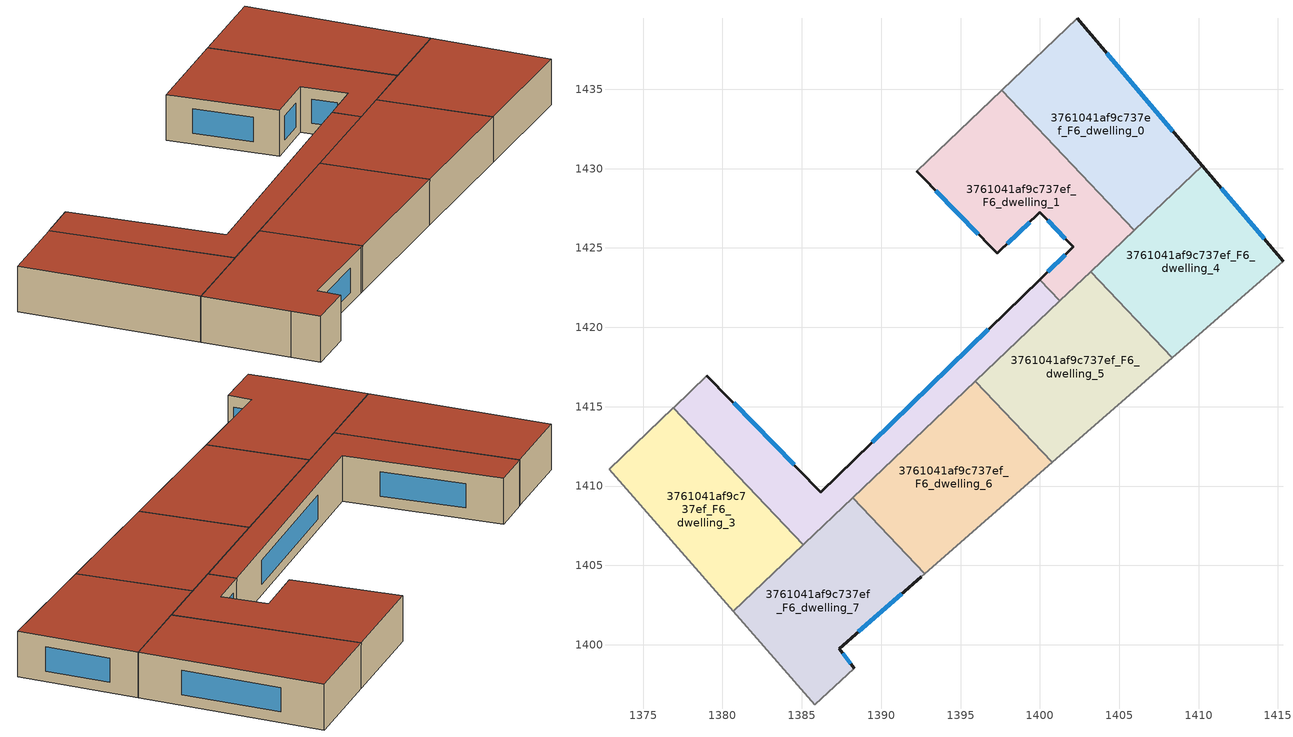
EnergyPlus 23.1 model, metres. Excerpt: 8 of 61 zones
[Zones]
3761041af9c737ef_F6_dwelling_0
 floor to 3761041af9c737ef_F5_dwelling_0 (EU_floor_Construction): 1402.35,1439.46 1410.23,1430.17 1405.96,1426.12 1397.6,1434.93 z18
 wall outside (EU_wall_Construction): 1410.23,1430.17 1402.35,1439.46 z18:21
 wall to 3761041af9c737ef_F6_dwelling_1 (EU_wall_Construction): 1397.6,1434.93 1405.96,1426.12 z18:21
 wall adiabatic (EU_wall_Construction): 1402.35,1439.46 1397.6,1434.93 z18:21
 wall to 3761041af9c737ef_F6_dwelling_4 (EU_wall_Construction): 1405.96,1426.12 1410.23,1430.17 z18:21
 window (EU_Window_Construction): 1408.38,1432.35 1404.2,1437.28 z18.7:20.3
 roof outside (EU_roof_Construction): 1410.23,1430.17 1402.35,1439.46 1397.6,1434.93 1405.96,1426.12 z21
3761041af9c737ef_F6_dwelling_1
 floor to 3761041af9c737ef_F5_dwelling_1 (EU_floor_Construction): 1397.6,1434.93 1405.96,1426.12 1401.27,1421.66 1399.99,1423.01 1402.11,1425.07 1399.99,1427.25 1397.31,1424.65 1392.25,1429.83 z18
 wall outside (EU_wall_Construction): 1392.25,1429.83 1397.31,1424.65 1399.99,1427.25 1402.11,1425.07 1399.99,1423.01 z18:21
 wall to 3761041af9c737ef_F6_dwelling_2 (EU_wall_Construction): 1399.99,1423.01 1401.27,1421.66 z18:21
 wall adiabatic (EU_wall_Construction): 1397.6,1434.93 1392.25,1429.83 z18:21
 wall to 3761041af9c737ef_F6_dwelling_5 (EU_wall_Construction): 1401.27,1421.66 1403.2,1423.5 z18:21
 wall to 3761041af9c737ef_F6_dwelling_4 (EU_wall_Construction): 1403.2,1423.5 1405.96,1426.12 z18:21
 window (EU_Window_Construction): 1401.61,1424.59 1400.49,1423.49 / 1400.49,1426.73 1401.61,1425.58 / 1397.94,1425.26 1399.36,1426.64 / 1393.44,1428.61 1396.12,1425.87 z18.7:20.3
 roof outside (EU_roof_Construction): 1405.96,1426.12 1397.6,1434.93 1392.25,1429.83 1397.31,1424.65 1399.99,1427.25 1402.11,1425.07 1399.99,1423.01 1401.27,1421.66 z21
3761041af9c737ef_F6_dwelling_2
 floor to 3761041af9c737ef_F5_dwelling_2 (EU_floor_Construction): 1399.99,1423.01 1401.27,1421.66 1385.14,1406.35 1385.1,1406.31 1376.91,1414.94 1376.95,1414.98 1379.02,1416.96 1386.2,1409.62 z18
 wall outside (EU_wall_Construction): 1399.99,1423.01 1386.2,1409.62 1379.02,1416.96 z18:21
 wall adiabatic (EU_wall_Construction): 1379.02,1416.96 1376.95,1414.98 1376.91,1414.94 z18:21
 wall to 3761041af9c737ef_F6_dwelling_3 (EU_wall_Construction): 1376.91,1414.94 1385.1,1406.31 z18:21
 wall to 3761041af9c737ef_F6_dwelling_6 (EU_wall_Construction): 1388.22,1409.27 1395.94,1416.6 z18:21
 wall to 3761041af9c737ef_F6_dwelling_5 (EU_wall_Construction): 1395.94,1416.6 1401.27,1421.66 z18:21
 wall to 3761041af9c737ef_F6_dwelling_7 (EU_wall_Construction): 1385.1,1406.31 1385.14,1406.35 1388.22,1409.27 z18:21
 window (EU_Window_Construction): 1384.51,1411.34 1380.71,1415.24 / 1396.75,1419.86 1389.43,1412.76 z18.7:20.3
 roof outside (EU_roof_Construction): 1401.27,1421.66 1399.99,1423.01 1386.2,1409.62 1379.02,1416.96 1376.95,1414.98 1376.91,1414.94 1385.1,1406.31 1385.14,1406.35 z21
3761041af9c737ef_F6_dwelling_3
 floor to 3761041af9c737ef_F5_dwelling_3 (EU_floor_Construction): 1376.91,1414.94 1385.1,1406.31 1380.68,1402.11 1372.85,1411.06 z18
 wall adiabatic (EU_wall_Construction): 1376.91,1414.94 1372.85,1411.06 1380.68,1402.11 z18:21
 wall to 3761041af9c737ef_F6_dwelling_7 (EU_wall_Construction): 1380.68,1402.11 1385.1,1406.31 z18:21
 roof outside (EU_roof_Construction): 1385.1,1406.31 1376.91,1414.94 1372.85,1411.06 1380.68,1402.11 z21
3761041af9c737ef_F6_dwelling_4
 floor to 3761041af9c737ef_F5_dwelling_4 (EU_floor_Construction): 1410.23,1430.17 1415.32,1424.16 1408.34,1418.08 1403.2,1423.5 z18
 wall outside (EU_wall_Construction): 1415.32,1424.16 1410.23,1430.17 z18:21
 wall adiabatic (EU_wall_Construction): 1408.34,1418.08 1415.32,1424.16 z18:21
 wall to 3761041af9c737ef_F6_dwelling_5 (EU_wall_Construction): 1403.2,1423.5 1408.34,1418.08 z18:21
 window (EU_Window_Construction): 1414.13,1425.57 1411.42,1428.76 z18.7:20.3
 roof outside (EU_roof_Construction): 1415.32,1424.16 1410.23,1430.17 1403.2,1423.5 1408.34,1418.08 z21
3761041af9c737ef_F6_dwelling_5
 floor to 3761041af9c737ef_F5_dwelling_5 (EU_floor_Construction): 1403.2,1423.5 1408.34,1418.08 1400.79,1411.49 1395.94,1416.6 z18
 wall adiabatic (EU_wall_Construction): 1400.79,1411.49 1408.34,1418.08 z18:21
 wall to 3761041af9c737ef_F6_dwelling_6 (EU_wall_Construction): 1395.94,1416.6 1400.79,1411.49 z18:21
 roof outside (EU_roof_Construction): 1408.34,1418.08 1403.2,1423.5 1395.94,1416.6 1400.79,1411.49 z21
3761041af9c737ef_F6_dwelling_6
 floor to 3761041af9c737ef_F5_dwelling_6 (EU_floor_Construction): 1395.94,1416.6 1400.79,1411.49 1392.76,1404.48 1388.22,1409.27 z18
 wall adiabatic (EU_wall_Construction): 1392.76,1404.48 1400.79,1411.49 z18:21
 wall to 3761041af9c737ef_F6_dwelling_7 (EU_wall_Construction): 1388.22,1409.27 1392.76,1404.48 z18:21
 roof outside (EU_roof_Construction): 1400.79,1411.49 1395.94,1416.6 1388.22,1409.27 1392.76,1404.48 z21
3761041af9c737ef_F6_dwelling_7
 floor to 3761041af9c737ef_F5_dwelling_7 (EU_floor_Construction): 1388.22,1409.27 1392.76,1404.48 1392.51,1404.27 1387.34,1399.74 1388.31,1398.51 1385.81,1396.23 1384.54,1397.7 1380.68,1402.11 z18
 wall outside (EU_wall_Construction): 1388.31,1398.51 1387.34,1399.74 1392.51,1404.27 z18:21
 wall adiabatic (EU_wall_Construction): 1380.68,1402.11 1384.54,1397.7 1385.81,1396.23 1388.31,1398.51 / 1392.51,1404.27 1392.76,1404.48 z18:21
 window (EU_Window_Construction): 1388.56,1400.8 1391.3,1403.21 / 1388.08,1398.8 1387.57,1399.45 z18.7:20.3
 roof outside (EU_roof_Construction): 1388.31,1398.51 1387.34,1399.74 1392.51,1404.27 1392.76,1404.48 1388.22,1409.27 1380.68,1402.11 1384.54,1397.7 1385.81,1396.23 z21
[Building]
EU S2 Campaign: North Axis=0; Terrain=City; Solar Distribution=FullExterior
[Site:Location]
Budapest.Ferenc.Liszt.Intl.AP: Latitude=47.437; Longitude=19.256; Time Zone=1; Elevation=185
[SizingPeriod:WeatherFileDays]
AnnualSizingPeriod: Begin Month=1; Begin Day of Month=1; End Month=12; End Day of Month=31; Day of Week for Start Day=Monday; Use Weather File Daylight Saving Period=No; Use Weather File Rain and Snow Indicators=No
[MATERIAL]
EU_InternalMass_Material: Roughness=MediumRough; Thickness=0.1; Conductivity=1; Density=1800; Specific Heat=900; Thermal Absorptance=0.9; Solar Absorptance=0.7; Visible Absorptance=0.7
[MATERIAL:NOMASS] Roughness=MediumRough; Thermal Absorptance=0.9; Solar Absorptance=0.7; Visible Absorptance=0.7
Name | Thermal Resistance
EU_wall_NoMass | 0.832559
EU_roof_NoMass | 1.39638
EU_floor_NoMass | 0.872794
[WINDOWMATERIAL:SIMPLEGLAZINGSYSTEM]
EU_Window_SimpleGlazing: UFactor=2.79869; Solar Heat Gain Coefficient=0.75; Visible Transmittance=0.75
[CONSTRUCTION]
EU_wall_Construction: EU_wall_NoMass
EU_roof_Construction: EU_roof_NoMass
EU_floor_Construction: EU_floor_NoMass
EU_Window_Construction: EU_Window_SimpleGlazing
EU_InternalMass_Construction: EU_InternalMass_Material
[ZONE] Type=1; Multiplier=1; Ceiling Height=autocalculate; Floor Area=autocalculate; Part of Total Floor Area=Yes
Name | Volume
3761041af9c737ef_F6_dwelling_0 | 227.134
3761041af9c737ef_F6_dwelling_1 | 227.581
3761041af9c737ef_F6_dwelling_2 | 208.256
3761041af9c737ef_F6_dwelling_3 | 209.102
3761041af9c737ef_F6_dwelling_4 | 218.038
3761041af9c737ef_F6_dwelling_5 | 218.047
3761041af9c737ef_F6_dwelling_6 | 218.056
3761041af9c737ef_F6_dwelling_7 | 218.03
[INTERNALMASS] Construction=EU_InternalMass_Construction
Name | Zone or ZoneList | Surface Area
3761041af9c737ef_F6_dwelling_0_EU_InternalMass | 3761041af9c737ef_F6_dwelling_0 | 75.7117
3761041af9c737ef_F6_dwelling_1_EU_InternalMass | 3761041af9c737ef_F6_dwelling_1 | 75.8591
3761041af9c737ef_F6_dwelling_2_EU_InternalMass | 3761041af9c737ef_F6_dwelling_2 | 69.4174
3761041af9c737ef_F6_dwelling_3_EU_InternalMass | 3761041af9c737ef_F6_dwelling_3 | 69.6991
3761041af9c737ef_F6_dwelling_4_EU_InternalMass | 3761041af9c737ef_F6_dwelling_4 | 72.6791
3761041af9c737ef_F6_dwelling_5_EU_InternalMass | 3761041af9c737ef_F6_dwelling_5 | 72.6825
3761041af9c737ef_F6_dwelling_6_EU_InternalMass | 3761041af9c737ef_F6_dwelling_6 | 72.685
3761041af9c737ef_F6_dwelling_7_EU_InternalMass | 3761041af9c737ef_F6_dwelling_7 | 72.6768
[OTHEREQUIPMENT] Fuel Type=Electricity; Design Level Calculation Method=Watts/Area; Power per Zone Floor Area=1; Fraction Latent=0; Fraction Radiant=0; Fraction Lost=0; Carbon Dioxide Generation Rate=0; EndUse Subcategory=EU_Step8_InternalGains
Name | Zone or ZoneList or Space or SpaceList | Schedule
EU_Step8_InternalGain_3761041af9c737ef_F6_dwelling_0_f000 | 3761041af9c737ef_F6_dwelling_0 | EU_Step8_GainSchedule_3761041af9c737ef_F6_dwelling_0_f000
EU_Step8_InternalGain_3761041af9c737ef_F6_dwelling_1_f000 | 3761041af9c737ef_F6_dwelling_1 | EU_Step8_GainSchedule_3761041af9c737ef_F6_dwelling_1_f000
EU_Step8_InternalGain_3761041af9c737ef_F6_dwelling_2_f000 | 3761041af9c737ef_F6_dwelling_2 | EU_Step8_GainSchedule_3761041af9c737ef_F6_dwelling_2_f000
EU_Step8_InternalGain_3761041af9c737ef_F6_dwelling_3_f000 | 3761041af9c737ef_F6_dwelling_3 | EU_Step8_GainSchedule_3761041af9c737ef_F6_dwelling_3_f000
EU_Step8_InternalGain_3761041af9c737ef_F6_dwelling_4_f000 | 3761041af9c737ef_F6_dwelling_4 | EU_Step8_GainSchedule_3761041af9c737ef_F6_dwelling_4_f000
EU_Step8_InternalGain_3761041af9c737ef_F6_dwelling_5_f000 | 3761041af9c737ef_F6_dwelling_5 | EU_Step8_GainSchedule_3761041af9c737ef_F6_dwelling_5_f000
EU_Step8_InternalGain_3761041af9c737ef_F6_dwelling_6_f000 | 3761041af9c737ef_F6_dwelling_6 | EU_Step8_GainSchedule_3761041af9c737ef_F6_dwelling_6_f000
EU_Step8_InternalGain_3761041af9c737ef_F6_dwelling_7_f000 | 3761041af9c737ef_F6_dwelling_7 | EU_Step8_GainSchedule_3761041af9c737ef_F6_dwelling_7_f000
[ZONEVENTILATION:DESIGNFLOWRATE] Schedule=EU_AlwaysOn; Design Flow Rate Calculation Method=AirChanges/Hour; Air Changes per Hour=0.475469; Ventilation Type=Natural; Fan Pressure Rise=0; Fan Total Efficiency=1; Constant Term Coefficient=1; Temperature Term Coefficient=0; Velocity Term Coefficient=0; Velocity Squared Term Coefficient=0; Minimum Indoor Temperature=-100; Maximum Indoor Temperature=100; Delta Temperature=-100; Minimum Outdoor Temperature=-100; Maximum Outdoor Temperature=100; Maximum Wind Speed=40
Name | Zone or ZoneList or Space or SpaceList
EU_ConstantAir_3761041af9c737ef_F6_dwelling_0 | 3761041af9c737ef_F6_dwelling_0
EU_ConstantAir_3761041af9c737ef_F6_dwelling_1 | 3761041af9c737ef_F6_dwelling_1
EU_ConstantAir_3761041af9c737ef_F6_dwelling_2 | 3761041af9c737ef_F6_dwelling_2
EU_ConstantAir_3761041af9c737ef_F6_dwelling_3 | 3761041af9c737ef_F6_dwelling_3
EU_ConstantAir_3761041af9c737ef_F6_dwelling_4 | 3761041af9c737ef_F6_dwelling_4
EU_ConstantAir_3761041af9c737ef_F6_dwelling_5 | 3761041af9c737ef_F6_dwelling_5
EU_ConstantAir_3761041af9c737ef_F6_dwelling_6 | 3761041af9c737ef_F6_dwelling_6
EU_ConstantAir_3761041af9c737ef_F6_dwelling_7 | 3761041af9c737ef_F6_dwelling_7
[HVACTEMPLATE:ZONE:IDEALLOADSAIRSYSTEM] System Availability Schedule=EU_AlwaysOn; Maximum Heating Supply Air Temperature=50; Minimum Cooling Supply Air Temperature=13; Maximum Heating Supply Air Humidity Ratio=0.0156; Minimum Cooling Supply Air Humidity Ratio=0.0077; Heating Limit=NoLimit; Cooling Limit=NoLimit; Heating Availability Schedule=EU_AlwaysOn; Cooling Availability Schedule=EU_CoolingOff; Dehumidification Control Type=ConstantSensibleHeatRatio; Cooling Sensible Heat Ratio=0.7; Dehumidification Setpoint=60; Humidification Control Type=None; Humidification Setpoint=30; Outdoor Air Method=None; Outdoor Air Flow Rate per Person=0.00944; Outdoor Air Flow Rate per Zone Floor Area=0; Outdoor Air Flow Rate per Zone=0; Demand Controlled Ventilation Type=None; Outdoor Air Economizer Type=NoEconomizer; Heat Recovery Type=None; Sensible Heat Recovery Effectiveness=0.7; Latent Heat Recovery Effectiveness=0.65
Name | Template Thermostat
3761041af9c737ef_F6_dwelling_0 | EU_HeatOnly_3761041af9c737ef_F6_dwelling_0
3761041af9c737ef_F6_dwelling_1 | EU_HeatOnly_3761041af9c737ef_F6_dwelling_1
3761041af9c737ef_F6_dwelling_2 | EU_HeatOnly_3761041af9c737ef_F6_dwelling_2
3761041af9c737ef_F6_dwelling_3 | EU_HeatOnly_3761041af9c737ef_F6_dwelling_3
3761041af9c737ef_F6_dwelling_4 | EU_HeatOnly_3761041af9c737ef_F6_dwelling_4
3761041af9c737ef_F6_dwelling_5 | EU_HeatOnly_3761041af9c737ef_F6_dwelling_5
3761041af9c737ef_F6_dwelling_6 | EU_HeatOnly_3761041af9c737ef_F6_dwelling_6
3761041af9c737ef_F6_dwelling_7 | EU_HeatOnly_3761041af9c737ef_F6_dwelling_7
[SIZING:ZONE] Zone Cooling Design Supply Air Temperature Input Method=SupplyAirTemperature; Zone Cooling Design Supply Air Temperature=13; Zone Heating Design Supply Air Temperature Input Method=SupplyAirTemperature; Zone Heating Design Supply Air Temperature=50; Zone Cooling Design Supply Air Humidity Ratio=0.008; Zone Heating Design Supply Air Humidity Ratio=0.008; Cooling Design Air Flow Method=DesignDay; Cooling Design Air Flow Rate=0; Cooling Minimum Air Flow per Zone Floor Area=0.000762; Cooling Minimum Air Flow=0; Cooling Minimum Air Flow Fraction=0.2; Heating Design Air Flow Method=DesignDay; Heating Design Air Flow Rate=0; Heating Maximum Air Flow per Zone Floor Area=0.002032; Heating Maximum Air Flow=0.141576; Heating Maximum Air Flow Fraction=0.3; Account for Dedicated Outdoor Air System=No; Dedicated Outdoor Air System Control Strategy=NeutralSupplyAir; Dedicated Outdoor Air Low Setpoint Temperature for Design=autosize; Dedicated Outdoor Air High Setpoint Temperature for Design=autosize; Zone Load Sizing Method=Sensible Load Only No Latent Load; Zone Latent Cooling Design Supply Air Humidity Ratio Input Method=HumidityRatioDifference; Zone Cooling Design Supply Air Humidity Ratio Difference=0.005; Zone Latent Heating Design Supply Air Humidity Ratio Input Method=HumidityRatioDifference; Zone Humidification Design Supply Air Humidity Ratio Difference=0.005
3761041af9c737ef_F6_dwelling_0; 3761041af9c737ef_F6_dwelling_1; 3761041af9c737ef_F6_dwelling_2; 3761041af9c737ef_F6_dwelling_3; 3761041af9c737ef_F6_dwelling_4; 3761041af9c737ef_F6_dwelling_5; 3761041af9c737ef_F6_dwelling_6; 3761041af9c737ef_F6_dwelling_7
[SCHEDULE:CONSTANT]
Name | Hourly Value
EU_AlwaysOn | 1
EU_CoolingOff | 0
[SCHEDULE:FILE] Column Number=1; Rows to Skip at Top=0; Number of Hours of Data=8760; Column Separator=Comma; Interpolate to Timestep=No; Minutes per Item=60; Adjust Schedule for Daylight Savings=Yes
Name | File
EU_Step8_GainSchedule_3761041af9c737ef_F6_dwelling_0_f000 | ../../schedules/3761041af9c737ef/3761041af9c737ef_F6_dwelling_0_f000_gain.csv
EU_Step8_GainSchedule_3761041af9c737ef_F6_dwelling_1_f000 | ../../schedules/3761041af9c737ef/3761041af9c737ef_F6_dwelling_1_f000_gain.csv
EU_Step8_GainSchedule_3761041af9c737ef_F6_dwelling_2_f000 | ../../schedules/3761041af9c737ef/3761041af9c737ef_F6_dwelling_2_f000_gain.csv
EU_Step8_GainSchedule_3761041af9c737ef_F6_dwelling_3_f000 | ../../schedules/3761041af9c737ef/3761041af9c737ef_F6_dwelling_3_f000_gain.csv
EU_Step8_GainSchedule_3761041af9c737ef_F6_dwelling_4_f000 | ../../schedules/3761041af9c737ef/3761041af9c737ef_F6_dwelling_4_f000_gain.csv
EU_Step8_GainSchedule_3761041af9c737ef_F6_dwelling_5_f000 | ../../schedules/3761041af9c737ef/3761041af9c737ef_F6_dwelling_5_f000_gain.csv
EU_Step8_GainSchedule_3761041af9c737ef_F6_dwelling_6_f000 | ../../schedules/3761041af9c737ef/3761041af9c737ef_F6_dwelling_6_f000_gain.csv
EU_Step8_GainSchedule_3761041af9c737ef_F6_dwelling_7_f000 | ../../schedules/3761041af9c737ef/3761041af9c737ef_F6_dwelling_7_f000_gain.csv
